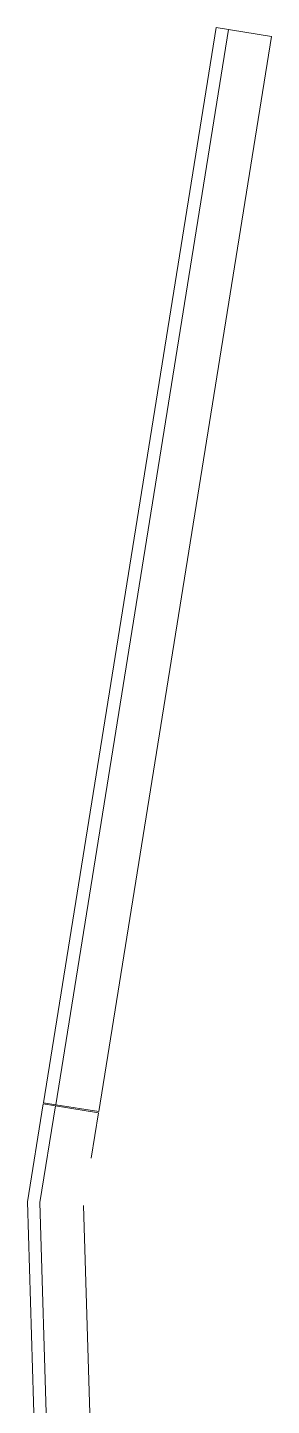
# Model space of a CAD drawing. Header units: centimetres. Extents: x 139057 to 200038, y 34824 to 80516.
# Drawn here: x 161954 to 162347, y 60794 to 63009 of the extents above; entities that cross this region are included whole.
import ezdxf

# ---------------------------------------------------------------- set-up
doc = ezdxf.new("R2010")
doc.units = ezdxf.units.CM
doc.header["$LTSCALE"] = 100
doc.layers.add('410_STRUTTURE_001-AM_0', color=7, linetype='Continuous', lineweight=0)

msp = doc.modelspace()

# ---------------------------------------------------------------- linework, layer by layer
at = {"layer": '410_STRUTTURE_001-AM_0'}
for p, q in [((161980, 61280.4, 0), (162257.7, 63008.6, 0)), ((161999.7, 61277.2, 0), (162277.5, 63005.4, 0)), ((162068.9, 61266.1, 0), (162346.6, 62994.3, 0)), ((162346.6, 62994.3, 0), (162257.7, 63008.6, 0)), ((161954.4, 61121.1, 0), (161979.7, 61278.4, 0)), ((161974.4, 61119.8, 0), (161999.4, 61275.2, 0)), ((161979.7, 61278.4, 0), (161999.4, 61275.2, 0)), ((161999.7, 61277.2, 0), (161980, 61280.4, 0)), ((161999.4, 61275.2, 0), (162068.5, 61264.1, 0)), ((162068.9, 61266.1, 0), (161999.7, 61277.2, 0)), ((162056.8, 61191.1, 0), (162068.5, 61264.1, 0)), ((162018.5, 58990.9, 0), (161954.4, 61121.1, 0)), ((162038.6, 58989.8, 0), (161974.4, 61119.8, 0)), ((162108.7, 58985.8, 0), (162044.6, 61115.3, 0))]:
    msp.add_line(p, q, dxfattribs=at)

doc.saveas('drawing.dxf')
